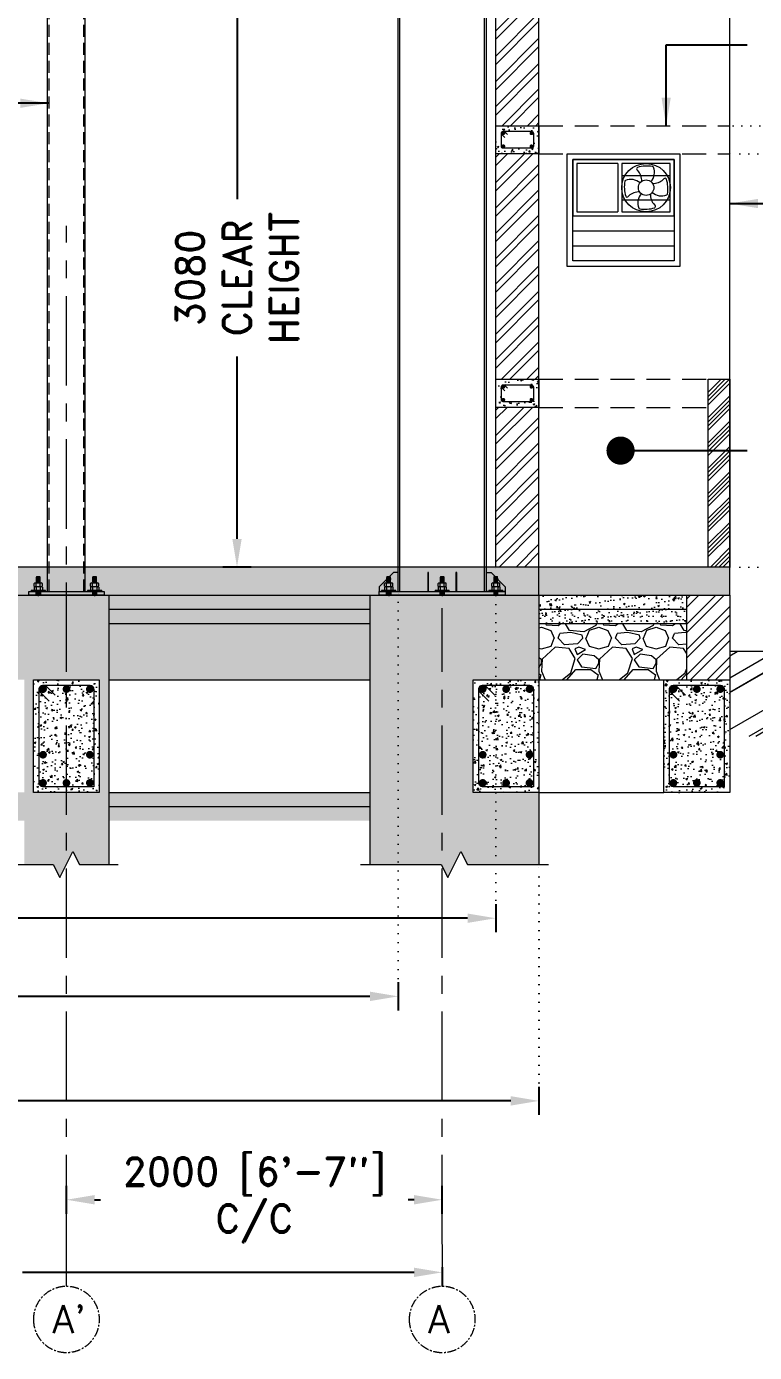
# Model space of a CAD drawing. Header units: millimetres. Extents: x 5227 to 261376, y 53707 to 123566.
# Drawn here: x 92359 to 96233, y 65997 to 73058 of the extents above; entities that cross this region are included whole.
import ezdxf

# ---------------------------------------------------------------- set-up
doc = ezdxf.new("R2010")
doc.units = ezdxf.units.MM
doc.header["$PDMODE"] = 35
doc.header["$PDSIZE"] = -10
for name, pattern in [('CENTERX2', [101.6, 63.5, -12.7, 12.7, -12.7]), ('DOT', [6.35, 0, -6.35]), ('HIDDEN', [9.525, 6.35, -3.175]), ('HIDDEN2', [0.1875, 0.125, -0.0625])]:
    doc.linetypes.add(name, pattern=pattern)
doc.layers.get('0').update_dxf_attribs({"lineweight": 0})
doc.layers.get('Defpoints').update_dxf_attribs({"lineweight": 0})
for name, color, linetype, lineweight in [('FAN-00', 8, 'Continuous', 0), ('FAN-01', 4, 'Continuous', 0), ('PV_BEAM_LINE', 5, 'Continuous', 0), ('PV_CENTER LINE', 1, 'CENTERX2', 0), ('PV_COLUMN_LINE', 4, 'Continuous', 0), ('PV_DIMENTION_SECOND_ROMANS', 7, 'Continuous', 0), ('PV_DOTED LINE', 252, 'DOT', 0), ('PV_EXTRA_LINE', 252, 'Continuous', 0), ('PV_GRID MARKING', 252, 'Continuous', 0), ('PV_MARKING_ARROW', 7, 'Continuous', 0), ('PV_MASONRY', 10, 'Continuous', 0), ('PV_P.C.C', 252, 'Continuous', 0), ('PV_REINFORCEMENT _DOT_LINE', 3, 'Continuous', 0), ('PV_REINFORCEMENT_LINE', 6, 'Continuous', 0), ('PV_SLAB_LINE', 30, 'Continuous', 0), ('PV_STEEL LINE', 7, 'Continuous', 0), ('PV_STEEL_BOX&PIPE_SECTION', 6, 'Continuous', 0), ('PV_STEEL_I SECTION', 5, 'Continuous', 0), ('PV_STEEL_PLATE', 4, 'Continuous', 0), ('PV_STP', 3, 'Continuous', 0), ('PV_TEXT_ROMANS', 7, 'Continuous', 0)]:
    doc.layers.add(name, color=color, linetype=linetype, lineweight=lineweight)
doc.layers.add('PV_GRID_LINE', color=252, linetype='CENTERX2', lineweight=0, transparency=0.5)
doc.layers.add('PV_HATCH', color=252, linetype='Continuous', lineweight=0, transparency=0.5)
doc.styles.add('PV_ROMAND', font='romand.shx')
doc.styles.add('PV_ROMANS', font='romans.shx')
doc.dimstyles.new('PV_1-75_MM', dxfattribs={"dimscale": 75, "dimtxt": 2, "dimasz": 2, "dimexe": 1, "dimexo": 0.625, "dimtad": 0, "dimdec": 0, "dimdsep": 46, "dimtxsty": 'PV_ROMAND', "dimcen": 2.5, "dimadec": 0, "dimazin": 0, "dimtfac": 1, "dimtdec": 0, "dimtmove": 1, "dimatfit": 2, "dimfxl": 1, "dimfxlon": 1, "dimarcsym": 0})
doc.dimstyles.new('PV_1-75_MM_FOOT', dxfattribs={"dimscale": 75, "dimtxt": 2, "dimasz": 2, "dimexe": 1, "dimexo": 0.625, "dimtad": 0, "dimdec": 0, "dimdsep": 46, "dimtxsty": 'PV_ROMAND', "dimcen": 2.5, "dimadec": 0, "dimazin": 0, "dimtfac": 1, "dimtdec": 0, "dimtmove": 1, "dimatfit": 2, "dimfxl": 1, "dimfxlon": 1, "dimarcsym": 0})

# ---------------------------------------------------------------- blocks, each defined once
blk = doc.blocks.new('G$C4F5BE486')
at = {"layer": 'PV_HATCH'}
h = blk.add_hatch(color=1, dxfattribs=at)
h.dxf.hatch_style = 1
h.paths.add_polyline_path([(-11, 10), (11, 10), (11, -10), (-11, -10)])
at = {"layer": 'PV_CENTER LINE'}
blk.add_line((0, 15), (0, -15), dxfattribs=at)
at = {"layer": 'PV_STEEL_PLATE', "color": 0}
blk.add_lwpolyline([(-11, 10), (11, 10), (11, -10), (-11, -10)], close=True, dxfattribs=at)
blk = doc.blocks.new('G$C4B53725E')
at = {"layer": 'PV_HATCH'}
h = blk.add_hatch(dxfattribs=at)
h.set_pattern_fill('AR-CONC', color=252, scale=0.5)
h.set_pattern_definition([(50, (-168505.404, -85479.89), (91.092334, -7.969543), [9.525, -104.775]), (355, (-168505.4, -85479.89), (-17.62171, 95.528423), [7.62, -83.82029]), (100.451445, (-168497.81, -85480.56), (73.470624, 87.558876), [8.095004, -89.045122]), (46.1842, (-168505.4, -85454.49), (135.53952, -21.021164), [14.2875, -157.1625]), (96.63556, (-168494.11, -85456.25), (118.70207, 123.71306), [12.14251, -133.5678]), (351.18415, (-168505.4, -85454.5), (118.70207, 123.71306), [11.42998, -125.72987]), (21, (-168492.704, -85460.84), (75.807196, -51.1326), [9.525, -104.775]), (326, (-168492.7, -85460.84), (30.901014, 92.093983), [7.62, -83.82]), (71.451445, (-168486.39, -85465.1), (106.70821, 40.961384), [8.095004, -89.04497]), (37.5, (-168505.404, -85479.893), (1.5443016, 42.2775194), [0, -82.804, 0, -85.09, 0, -84.1375]), (7.5, (-168505.404, -85479.893), (33.409831, 50.090287), [0, -48.514, 0, -80.899, 0, -32.0675]), (327.5, (-168533.725, -85479.893), (67.7952976, -2.864372), [0, -31.75, 0, -99.06, 0, -131.445]), (317.5, (-168546.425, -85479.893), (74.06459, 12.713246), [0, -41.275, 0, -65.786, 0, -93.345])])
h.paths.add_polyline_path([(-175, 600), (-175, 0), (175, 0), (175, 600)])
h.paths.add_polyline_path([(-145, 549), (-145, 539), (-145, 50, 0.414214), (-125, 30), (145, 30), (145, 550, 0.414214), (125, 570), (-113.5, 570), (-125, 570, 0.414214), (-145, 550)], flags=16)
h.paths.add_polyline_path([(-145, 550, -0.414214), (-125, 570), (-113.5, 570), (125, 570, -0.414214), (145, 550), (145, 30), (-125, 30, -0.414214), (-145, 50), (-145, 539), (-145, 549)], flags=16)
h.paths.add_polyline_path([(114.3, 200.5, -1), (134.8, 200.5, -1)], flags=0)
h.paths.add_polyline_path([(-134.8, 200.5, -1), (-114.3, 200.5, -1)], flags=0)
h.paths.add_polyline_path([(10.2, 549.8, -1), (-10.2, 549.8, -1)], flags=0)
h.paths.add_polyline_path([(134.8, 549.8, -1), (114.3, 549.8, -1)], flags=0)
h.paths.add_polyline_path([(-114.3, 549.8, -1), (-134.8, 549.8, -1)], flags=0)
h.paths.add_polyline_path([(114.3, 50.5, -1), (134.8, 50.5, -1)], flags=0)
h.paths.add_polyline_path([(-10.2, 50.5, -1), (10.2, 50.5, -1)], flags=0)
h.paths.add_polyline_path([(-134.8, 50.5, -1), (-114.3, 50.5, -1)], flags=0)
at = {"layer": 'PV_BEAM_LINE'}
blk.add_lwpolyline([(-175, 600), (175, 600), (175, 0), (-175, 0)], close=True, dxfattribs=at)
at = {"layer": 'PV_DIMENTION_SECOND_ROMANS'}
blk.add_line((-145, 550), (-145, 549), dxfattribs=at)
at = {"layer": 'PV_REINFORCEMENT _DOT_LINE'}
for points in [[(-134.8, 549.8, 20.5, 20.5, -1), (-114.3, 549.8, 20.5, 20.5, -1)], [(-10.2, 549.8, 20.5, 20.5, -1), (10.2, 549.8, 20.5, 20.5, -1)], [(134.8, 549.8, 20.5, 20.5, 1), (114.3, 549.8, 20.5, 20.5, 1)], [(-134.8, 200.5, 20.5, 20.5, 1), (-114.3, 200.5, 20.5, 20.5, 1)], [(134.8, 200.5, 20.5, 20.5, -1), (114.3, 200.5, 20.5, 20.5, -1)], [(-134.8, 50.5, 20.5, 20.5, 1), (-114.3, 50.5, 20.5, 20.5, 1)], [(-10.2, 50.5, 20.5, 20.5, 1), (10.2, 50.5, 20.5, 20.5, 1)], [(134.8, 50.5, 20.5, 20.5, -1), (114.3, 50.5, 20.5, 20.5, -1)]]:
    blk.add_lwpolyline(points, format="xyseb", close=True, dxfattribs=at)
at = {"layer": 'PV_REINFORCEMENT_LINE'}
for p, q in [((-113.8, 570.4), (-60.5, 517.6)), ((-145, 539), (-92, 486))]:
    blk.add_line(p, q, dxfattribs=at)
blk.add_lwpolyline([(-125, 570), (125, 570, -0.414214), (145, 550), (145, 30), (-125, 30, -0.414214), (-145, 50), (-145, 550, -0.414214)], format="xyb", close=True, dxfattribs=at)
blk = doc.blocks.new('CIVIL..')
at = {"layer": 'PV_HATCH'}
h = blk.add_hatch(dxfattribs=at)
h.set_pattern_fill('AR-CONC', color=252)
h.paths.add_polyline_path([(189542, 86988.7), (189542, 87138.7), (166777, 87138.7), (166777, 86988.7)])
h = blk.add_hatch(dxfattribs=at)
h.set_pattern_fill('AR-CONC', color=252, scale=0.5)
h.paths.add_polyline_path([(167677, 86988.7), (167677, 86913.7), (173927, 86913.7), (173927, 86988.7)])
h.paths.add_polyline_path([(173927, 86988.7), (173927, 86913.7), (181377, 86913.7), (181377, 86988.7)])
h.paths.add_polyline_path([(181377, 86988.7), (181377, 86913.7), (185787, 86913.7), (185787, 86988.7)])
h.paths.add_polyline_path([(186237, 86988.7), (186237, 86913.7), (187627, 86913.7), (187627, 86988.7)])
h = blk.add_hatch(color=252, dxfattribs=at)
h.dxf.hatch_style = 1
h.paths.add_polyline_path([(186237, 86988.7), (185787, 86988.7), (185787, 86913.7), (185787, 86838.7), (185787, 86538.7), (185787, 85938.7), (185787, 85863.7), (185787, 85554.5), (185942, 85554.5), (185977.6, 85484.8), (186046.5, 85624.3), (186082, 85554.5), (186237, 85554.5), (186237, 85863.7), (186237, 85938.7), (186237, 86538.7), (186237, 86838.7), (186237, 86913.7)])
h.paths.add_polyline_path([(186187, 86538.7), (186187, 85938.7), (185837, 85938.7), (185837, 86538.7)], flags=16)
h.paths.add_polyline_path([(185867, 86488.7, -0.414214), (185887, 86508.7), (185898.6, 86508.7), (186137, 86508.7, -0.414214), (186157, 86488.7), (186157, 85968.7), (185887, 85968.7, -0.414214), (185867, 85988.7), (185867, 86477.7), (185867, 86487.7)], flags=0)
h.paths.add_polyline_path([(185877.3, 85989.2, -1), (185897.7, 85989.2, -1)], flags=0)
h.paths.add_polyline_path([(186126.3, 85989.2, -1), (186146.8, 85989.2, -1)], flags=0)
h.paths.add_polyline_path([(186001.8, 85989.2, -1), (186022.3, 85989.2, -1)], flags=0)
h.paths.add_polyline_path([(185897.7, 86488.5, -1), (185877.3, 86488.5, -1)], flags=0)
h.paths.add_polyline_path([(186146.8, 86488.5, -1), (186126.3, 86488.5, -1)], flags=0)
h.paths.add_polyline_path([(186022.3, 86488.5, -1), (186001.8, 86488.5, -1)], flags=0)
h.paths.add_polyline_path([(185877.3, 86139.2, -1), (185897.7, 86139.2, -1)], flags=0)
h.paths.add_polyline_path([(186126.3, 86139.2, -1), (186146.8, 86139.2, -1)], flags=0)
h = blk.add_hatch(color=252, dxfattribs=at)
h.dxf.hatch_style = 1
h.paths.add_polyline_path([(188527, 85554.5), (188527, 85938.7), (188177, 85938.7), (188177, 86538.7), (188527, 86538.7), (188527, 86838.7), (188527, 86913.7), (188527, 86988.7), (187627, 86988.7), (187627, 86913.7), (187627, 86838.7), (187627, 86538.7), (187627, 85938.7), (187627, 85863.7), (187627, 85554.5), (188007, 85554.5), (188042.6, 85484.8), (188111.5, 85624.3), (188147, 85554.5)])
h = blk.add_hatch(dxfattribs=at)
h.set_pattern_fill('AR-CONC', color=252, scale=0.5)
h.paths.add_polyline_path([(189312, 86988.7), (188527, 86988.7), (188527, 86913.7), (189312, 86913.7)])
h = blk.add_hatch(dxfattribs=at)
h.set_pattern_fill('ANSI32', color=252, scale=10)
h.paths.add_polyline_path([(189312, 86913.7), (189312, 86838.7), (189312, 86538.7), (189542, 86538.7), (189542, 86688.7), (189542, 86988.7), (189312, 86988.7)])
h = blk.add_hatch(dxfattribs=at)
h.set_pattern_fill('AR-SAND', color=252)
h.paths.add_polyline_path([(167677, 86913.7), (167677, 86838.7), (173927, 86838.7), (173927, 86913.7)])
h.paths.add_polyline_path([(173927, 86913.7), (173927, 86838.7), (181377, 86838.7), (181377, 86913.7)])
h.paths.add_polyline_path([(181377, 86913.7), (181377, 86838.7), (185787, 86838.7), (185787, 86913.7)])
h.paths.add_polyline_path([(186237, 86913.7), (186237, 86838.7), (187627, 86838.7), (187627, 86913.7)])
h = blk.add_hatch(dxfattribs=at)
h.set_pattern_fill('AR-SAND', color=252)
h.paths.add_polyline_path([(189312, 86913.7), (188527, 86913.7), (188527, 86838.7), (189312, 86838.7)])
h = blk.add_hatch(dxfattribs=at)
h.set_pattern_fill('GRAVEL', color=252, scale=12)
h.paths.add_polyline_path([(187627, 86838.7), (186237, 86838.7), (186237, 86538.7), (187627, 86538.7)])
h.paths.add_polyline_path([(185787, 86538.7), (185787, 86838.7), (181377, 86838.7), (181377, 86538.7)])
h.paths.add_polyline_path([(181377, 86538.7), (181377, 86838.7), (173927, 86838.7), (173927, 86538.7)])
h.paths.add_polyline_path([(173927, 86538.7), (173927, 86838.7), (167677, 86838.7), (167677, 86538.7)])
h = blk.add_hatch(dxfattribs=at)
h.set_pattern_fill('GRAVEL', color=252, scale=12)
h.paths.add_polyline_path([(189312, 86838.7), (188527, 86838.7), (188527, 86538.7), (189192, 86538.7), (189312, 86538.7)])
h = blk.add_hatch(dxfattribs=at)
h.set_pattern_fill('AR-RROOF', color=252, scale=10, angle=30)
h.set_pattern_definition([(30, (24468.9, 0), (356.935, 499.37045), [3810, -508, 1270, -254]), (30, (24697.95, 278.9), (-388.88045, 165.5607), [762, -83.82, 1524, -190.5]), (30, (24470.93, 250.47), (1058.75635, 807.7802), [2032, -355.6, 1016, -254])])
h.paths.add_polyline_path([(189542, 86688.7), (191870.5, 86688.7), (191870.5, 86238.7), (189542, 86238.7)])
h = blk.add_hatch(dxfattribs=at)
h.set_pattern_fill('AR-CONC', color=252, scale=0.5)
h.set_pattern_definition([(50, (0, -1050), (91.092334, -7.969543), [9.525, -104.775]), (355, (0, -1050), (-17.62171, 95.528423), [7.62, -83.820292]), (100.451445, (7.59, -1050.66), (73.470624, 87.558876), [8.095004, -89.045122]), (46.1842, (0, -1024.6), (135.53952, -21.021164), [14.2875, -157.1625]), (96.63556, (11.3, -1026.35), (118.70207, 123.71306), [12.14251, -133.5678]), (351.18415, (0, -1024.6), (118.70207, 123.71306), [11.42998, -125.72987]), (21, (12.7, -1030.95), (75.807196, -51.1326), [9.525, -104.775]), (326, (12.7, -1030.95), (30.901014, 92.093983), [7.62, -83.82]), (71.451445, (19.02, -1035.21), (106.70821, 40.961384), [8.095004, -89.04497]), (37.5, (0, -1050), (1.5443016, 42.2775194), [0, -82.804, 0, -85.09, 0, -84.1375]), (7.5, (0, -1050), (33.409831, 50.090287), [0, -48.514, 0, -80.899, 0, -32.0675]), (327.5, (-28.32, -1050), (67.7952976, -2.864372), [0, -31.75, 0, -99.06, 0, -131.445]), (317.5, (-41.02, -1050), (74.06459, 12.713246), [0, -41.275, 0, -65.786, 0, -93.345])])
h.paths.add_polyline_path([(167677, 85938.7), (167677, 85863.7), (173927, 85863.7), (173927, 85938.7)])
h.paths.add_polyline_path([(173927, 85938.7), (173927, 85863.7), (180927, 85863.7), (180927, 85938.7)])
h.paths.add_polyline_path([(180927, 85938.7), (180927, 85863.7), (184787, 85863.7), (184787, 85938.7)])
h.paths.add_polyline_path([(185237, 85938.7), (185237, 85863.7), (187627, 85863.7), (187627, 85938.7)])
h = blk.add_hatch(dxfattribs=at)
h.set_pattern_fill('AR-SAND', color=252)
h.set_pattern_definition([(37.5, (0, -1050), (-1.600031, 48.941324), [0, -38.608, 0, -43.18, 0, -41.275]), (7.5, (0, -1050), (44.952328, 71.68251), [0, -20.828, 0, -34.798, 0, -13.335]), (327.5, (-31.24, -1050), (79.099237, 0.1437185), [0, -12.7, 0, -45.72, 0, -59.69]), (317.5, (-31.24, -1050), (76.355645, 22.292932), [0, -6.35, 0, -29.972, 0, -34.29])])
h.paths.add_polyline_path([(167677, 85863.7), (167677, 85788.7), (173927, 85788.7), (173927, 85863.7)])
h.paths.add_polyline_path([(173927, 85863.7), (173927, 85788.7), (181377, 85788.7), (181377, 85863.7)])
h.paths.add_polyline_path([(181377, 85863.7), (181377, 85788.7), (185787, 85788.7), (185787, 85863.7)])
h.paths.add_polyline_path([(186237, 85863.7), (186237, 85788.7), (187627, 85788.7), (187627, 85863.7)])
at = {"layer": 'PV_BEAM_LINE'}
for p, q in [((186237, 86538.7), (187627, 86538.7)), ((188527, 86538.7), (189192, 86538.7)), ((186237, 85938.7), (187627, 85938.7)), ((188527, 85938.7), (189192, 85938.7))]:
    blk.add_line(p, q, dxfattribs=at)
at = {"layer": 'PV_COLUMN_LINE'}
for p, q in [((185787, 86988.7), (186237, 86988.7)), ((186237, 86988.7), (186237, 85554.5)), ((187627, 86988.7), (187627, 85554.5)), ((187627, 86988.7), (188527, 86988.7)), ((188527, 86988.7), (188527, 86538.7)), ((188527, 85938.7), (188527, 85554.5))]:
    blk.add_line(p, q, dxfattribs=at)
at = {"layer": 'PV_COLUMN_LINE', "color": 252}
for points in [[(185737, 85554.5), (185942, 85554.5), (185977.6, 85484.8), (186046.5, 85624.3), (186082, 85554.5), (186287, 85554.5)], [(187577, 85554.5), (188007, 85554.5), (188042.6, 85484.8), (188111.5, 85624.3), (188147, 85554.5), (188577, 85554.5)]]:
    blk.add_lwpolyline(points, dxfattribs=at)
at = {"layer": 'PV_EXTRA_LINE'}
blk.add_line((191870.5, 86688.7), (189542, 86688.7), dxfattribs=at)
at = {"layer": 'PV_MASONRY'}
for p, q in [((189312, 86988.7), (189312, 86538.7)), ((189542, 86988.7), (189542, 86538.7))]:
    blk.add_line(p, q, dxfattribs=at)
at = {"layer": 'PV_P.C.C'}
for p, q in [((186237, 86913.7), (187627, 86913.7)), ((188527, 86913.7), (189312, 86913.7)), ((186237, 86838.7), (187627, 86838.7)), ((188527, 86838.7), (189312, 86838.7)), ((186237, 85863.7), (187627, 85863.7))]:
    blk.add_line(p, q, dxfattribs=at)
at = {"layer": 'PV_SLAB_LINE'}
blk.add_lwpolyline([(189542, 86988.7), (189542, 87138.7), (166777, 87138.7), (166777, 86988.7)], close=True, dxfattribs=at)
at = {"layer": 'PV_DIMENTION_SECOND_ROMANS'}
for p in [(186012, 85938.7), (188352, 85938.7), (189367, 85938.7)]:
    blk.add_blockref('G$C4B53725E', p, dxfattribs=at)
blk = doc.blocks.new('G$CD765F1D5')
at = {"layer": 'PV_HATCH'}
h = blk.add_hatch(dxfattribs=at)
h.set_pattern_fill('AR-CONC', color=252, scale=0.5)
h.set_pattern_definition([(50, (-167808.08, -85632.94), (91.092334, -7.969543), [9.525, -104.775]), (355, (-167808.08, -85632.94), (-17.62171, 95.528423), [7.62, -83.82029]), (100.451445, (-167800.49, -85633.61), (73.470624, 87.558876), [8.095004, -89.045122]), (46.1842, (-167808.08, -85607.54), (135.53952, -21.021164), [14.2875, -157.1625]), (96.63556, (-167796.78, -85609.3), (118.70207, 123.71306), [12.14251, -133.5678]), (351.18415, (-167808.08, -85607.54), (118.70207, 123.71306), [11.42998, -125.72987]), (21, (-167795.38, -85613.89), (75.807196, -51.1326), [9.525, -104.775]), (326, (-167795.38, -85613.89), (30.901014, 92.093983), [7.62, -83.82]), (71.451445, (-167789.06, -85618.15), (106.70821, 40.961384), [8.095004, -89.04497]), (37.5, (-167808.08, -85632.942), (1.5443016, 42.2775194), [0, -82.804, 0, -85.09, 0, -84.1375]), (7.5, (-167808.08, -85632.94), (33.409831, 50.090287), [0, -48.514, 0, -80.899, 0, -32.0675]), (327.5, (-167836.4, -85632.94), (67.7952976, -2.864372), [0, -31.75, 0, -99.06, 0, -131.445]), (317.5, (-167849.1, -85632.94), (74.06459, 12.713246), [0, -41.275, 0, -65.786, 0, -93.345])])
h.paths.add_polyline_path([(-115, 125), (-115, -25), (115, -25), (115, 125)])
h.paths.add_polyline_path([(-75, 95, 0.414214), (-85, 85), (-85, 15, 0.414214), (-75, 5), (75, 5, 0.414214), (85, 15), (85, 85, 0.414214), (75, 95)], flags=16)
h.paths.add_polyline_path([(79.9, 84.8, -1), (69.6, 84.8, -1)], flags=0)
h.paths.add_polyline_path([(-69.6, 84.8, -1), (-79.9, 84.8, -1)], flags=0)
h.paths.add_polyline_path([(69.6, 15.2, -1), (79.9, 15.2, -1)], flags=0)
h.paths.add_polyline_path([(-79.9, 15.2, -1), (-69.6, 15.2, -1)], flags=0)
at = {"layer": 'PV_BEAM_LINE'}
blk.add_lwpolyline([(-115, 125), (115, 125), (115, -25), (-115, -25)], close=True, dxfattribs=at)
at = {"layer": 'PV_REINFORCEMENT _DOT_LINE'}
for points in [[(-79.9, 84.8, 10.2, 10.2, -1), (-69.6, 84.8, 10.2, 10.2, -1)], [(79.9, 84.8, 10.2, 10.2, 1), (69.6, 84.8, 10.2, 10.2, 1)], [(-79.9, 15.2, 10.2, 10.2, 1), (-69.6, 15.2, 10.2, 10.2, 1)], [(79.9, 15.2, 10.2, 10.2, -1), (69.6, 15.2, 10.2, 10.2, -1)]]:
    blk.add_lwpolyline(points, format="xyseb", close=True, dxfattribs=at)
at = {"layer": 'PV_REINFORCEMENT_LINE'}
for p, q in [((-85, 80), (-67.3, 62.3)), ((-70, 95), (-52.3, 77.3))]:
    blk.add_line(p, q, dxfattribs=at)
blk.add_lwpolyline([(-75, 95), (75, 95, -0.414214), (85, 85), (85, 15, -0.414214), (75, 5), (-75, 5, -0.414214), (-85, 15), (-85, 85, -0.414214)], format="xyb", close=True, dxfattribs=at)
blk = doc.blocks.new('G$C42F33049')
at = {"color": 252}
for p, q in [((-270, 270), (270, 270)), ((-270, 190), (270, 190)), ((-270, 110), (270, 110))]:
    blk.add_line(p, q, dxfattribs=at)
for points in [[(-300, 600), (300, 600), (300, 0), (-300, 0)], [(-270, 570), (270, 570), (270, 30), (-270, 30)]]:
    blk.add_lwpolyline(points, close=True, dxfattribs=at)
at = {"layer": 'FAN-00', "color": 252, "ltscale": 0.5}
for p, q in [((-8.6, 484.3), (248.6, 484.3)), ((-8.6, 355.7), (248.6, 355.7))]:
    blk.add_line(p, q, dxfattribs=at)
for major_axis in [(129.7, 0), (-41.3, 0)]:
    blk.add_ellipse((120, 420), major_axis=major_axis, ratio=0.990991, dxfattribs=at)
for centre, major_axis, start_param, end_param in [((78.3, 520.1), (-8.65, 0), -1.031282, 0.838116), ((33.1, 470.3), (58.9, 0), 0.767945, 0.838116), ((125.2, 356.5), (180, 0), 1.409373, 1.860448), ((20.3, 458.2), (76.6, 0), -0.056999, 0.767945), ((91.5, 500.9), (73, 0), -0.738678, 0.401003), ((153.2, 526.8), (-5.89, 0), -2.740589, -1.73222), ((184, 425.2), (180, 0), 2.980169, 3.431244), ((12.2, 452.9), (-5.89, 0), -1.169793, -0.161423), ((38.4, 391.7), (73, 0), 0.832118, 1.9718), ((158.5, 518.8), (-76.6, 0), 1.513797, 2.338741), ((170.8, 506.2), (58.9, 0), -0.802852, -0.73268), ((221, 461.4), (8.65, 0), 0.539514, 2.408913), ((56, 414.8), (180, 0), -0.161423, 0.289651), ((19, 378.6), (-8.65, 0), 0.539514, 2.408913), ((69.2, 333.8), (-58.9, 0), -0.802852, -0.73268), ((81.5, 321.2), (-76.6, 0), -1.627795, -0.802852), ((148.5, 339.1), (73, 0), 2.402914, 3.542596), ((219.7, 381.8), (-76.6, 0), -0.056999, 0.767945), ((201.6, 448.3), (73, 0), -2.309475, -1.169793), ((227.8, 387.1), (-5.89, 0), 1.9718, 2.980169), ((86.8, 313.2), (-5.89, 0), 0.401003, 1.409373), ((114.8, 483.5), (180, 0), -1.73222, -1.281145), ((206.9, 369.7), (58.9, 0), -2.373648, -2.303476), ((161.7, 319.9), (-8.65, 0), 2.110311, 3.979709)]:
    blk.add_ellipse(centre, major_axis=major_axis, ratio=0.990991, start_param=start_param, end_param=end_param, dxfattribs=at)
at = {"layer": 'FAN-01', "color": 252, "ltscale": 0.5}
for p, q in [((270, 570), (-270, 570)), ((-270, 570), (-270, 270)), ((270, 270), (270, 570)), ((-30, 548.6), (-248.6, 548.6)), ((-248.6, 548.6), (-248.6, 291.4)), ((-30, 548.6), (-30, 291.4)), ((248.6, 548.6), (-8.6, 548.6)), ((-8.6, 548.6), (-8.6, 291.4)), ((248.6, 291.4), (248.6, 548.6)), ((-248.6, 291.4), (-30, 291.4)), ((-8.6, 291.4), (248.6, 291.4)), ((-270, 270), (270, 270))]:
    blk.add_line(p, q, dxfattribs=at)
blk = doc.blocks.new('G$C51E7CFE8')
at = {"layer": 'PV_STP'}
blk.add_lwpolyline([(100, 25), (100, 0), (0, 0), (0, 100), (25, 100), (100, 25)], dxfattribs=at)
blk = doc.blocks.new('G$CD91A267E')
at = {"layer": 'PV_STEEL LINE', "color": 252, "linetype": 'Continuous'}
for p, q in [((-9.2, 73.3), (-9.2, 75.1)), ((-9.2, 69.4), (-9.2, 71.3)), ((9.2, 71.7), (9.2, 73.5)), ((-9.2, 65.6), (-9.2, 67.4)), ((-9.2, 61.7), (-9.2, 63.6)), ((-9.2, 57.9), (-9.2, 59.7)), ((-9.2, 54), (-9.2, 55.9)), ((-9.2, 54), (-9.2, 55.9)), ((-9.2, 50.2), (-9.2, 52)), ((-9.2, 50.2), (-9.2, 52)), ((-9.2, 46.3), (-9.2, 48.2)), ((9.2, 67.8), (9.2, 69.7)), ((9.2, 64), (9.2, 65.9)), ((9.2, 60.1), (9.2, 62)), ((9.2, 56.3), (9.2, 58.2)), ((9.2, 52.5), (9.2, 54.3)), ((9.2, 52.5), (9.2, 54.3)), ((9.2, 48.6), (9.2, 50.5)), ((9.2, 48.6), (9.2, 50.5)), ((9.2, 45.6), (9.2, 46.6))]:
    blk.add_line(p, q, dxfattribs=at)
at = {"layer": 'PV_STEEL LINE', "color": 250}
for p, q in [((-21.8, 28.4), (-21.8, 42.6)), ((-21.8, 22.3), (-21.8, 8.1)), ((-16.4, 45.6), (16.4, 45.6)), ((16.4, 25.3), (-16.4, 25.3)), ((-16.4, 5), (16.4, 5)), ((21.8, 28.4), (21.8, 42.6)), ((21.8, 22.3), (21.8, 8.1))]:
    blk.add_line(p, q, dxfattribs=at)
at = {"layer": 'PV_STEEL LINE', "color": 0}
blk.add_line((16.4, 25.3), (-16.4, 25.3), dxfattribs=at)
at = {"layer": 'PV_STEEL LINE', "color": 8}
for p, q in [((-10.9, 28.4), (-10.9, 42.6)), ((-10.9, 22.3), (-10.9, 8.1)), ((10.9, 28.4), (10.9, 42.6)), ((10.9, 22.3), (10.9, 8.1))]:
    blk.add_line(p, q, dxfattribs=at)
at = {"layer": 'PV_STEEL LINE', "color": 252, "linetype": 'HIDDEN2'}
for points in [[(9.2, 75.5), (-9.2, 77.1), (-11.2, 76.3), (-9.2, 75.1), (9.2, 73.5), (11.2, 74.4)], [(9.2, 71.7), (-9.2, 73.3), (-11.2, 72.4), (-9.2, 71.3), (9.2, 69.7), (11.2, 70.5)], [(9.2, 67.8), (-9.2, 69.4), (-11.2, 68.6), (-9.2, 67.4), (9.2, 65.9), (11.2, 66.7)], [(9.2, 64), (-9.2, 65.6), (-11.2, 64.8), (-9.2, 63.6), (9.2, 62), (11.2, 62.8)], [(9.2, 60.1), (-9.2, 61.7), (-11.2, 60.9), (-9.2, 59.7), (9.2, 58.2), (11.2, 59)], [(9.2, 56.3), (-9.2, 57.9), (-11.2, 57.1), (-9.2, 55.9), (9.2, 54.3), (11.2, 55.1)], [(9.2, 52.5), (-9.2, 54), (-11.2, 53.2), (-9.2, 52), (9.2, 50.5), (11.2, 51.3)], [(9.2, 52.5), (-9.2, 54), (-11.2, 53.2), (-9.2, 52), (9.2, 50.5), (11.2, 51.3)], [(9.2, 48.6), (-9.2, 50.2), (-11.2, 49.4), (-9.2, 48.2), (9.2, 46.6), (11.2, 47.4)]]:
    blk.add_lwpolyline(points, close=True, dxfattribs=at)
at = {"layer": 'PV_STEEL LINE', "color": 252, "linetype": 'Continuous'}
blk.add_lwpolyline([(9.2, 75.5), (9.2, 76.9), (8.7, 77.4), (-8.7, 77.4), (-9.1, 77.1)], dxfattribs=at)
at = {"layer": 'PV_STEEL LINE', "color": 250}
for points in [[(37.7, 5), (-37.7, 5), (-37.7, 2.5), (37.7, 2.5)], [(37.7, 0), (-37.7, 0), (-37.7, 2.5), (37.7, 2.5)]]:
    blk.add_lwpolyline(points, close=True, dxfattribs=at)
at = {"layer": 'PV_STEEL LINE', "color": 252, "linetype": 'HIDDEN2'}
blk.add_lwpolyline([(-0.9, 45.6), (-9.2, 46.3), (-11, 45.6)], dxfattribs=at)
at = {"layer": 'PV_STEEL LINE', "color": 250}
for centre, start, end in [((-16.4, 39.2), 90, 148.53369), ((-16.4, 31.7), 211.46631, 270), ((-16.4, 18.9), 90, 148.53369), ((-16.4, 11.4), 211.46631, 270), ((16.4, 39.2), 31.46631, 90), ((16.4, 31.7), 270, 328.53369), ((16.4, 18.9), 31.46631, 90), ((16.4, 11.4), 270, 328.53369)]:
    blk.add_arc(centre, 6.4, start, end, dxfattribs=at)
at = {"layer": 'PV_STEEL LINE', "color": 8}
for centre, radius, start, end in [((-16.4, 39.2), 6.4, 31.46631, 90), ((-16.4, 31.7), 6.4, 270, 328.53369), ((-16.4, 18.9), 6.4, 31.46631, 90), ((-16.4, 11.4), 6.4, 270, 328.53369), ((0, 24.6), 21, 58.69355, 121.30645), ((0, 46.3), 21, 238.69355, 301.30645), ((0, 4.3), 21, 58.69355, 121.30645), ((0, 26), 21, 238.69355, 301.30645), ((16.4, 39.2), 6.4, 90, 148.53369), ((16.4, 31.7), 6.4, 211.46631, 270), ((16.4, 18.9), 6.4, 90, 148.53369), ((16.4, 11.4), 6.4, 211.46631, 270)]:
    blk.add_arc(centre, radius, start, end, dxfattribs=at)
blk = doc.blocks.new('*U520')
at = {"color": 7}
blk.add_circle((0, 234.5), 234.5, dxfattribs=at)
at = {"layer": 'PV_EXTRA_LINE', "linetype": 'CENTERX2', "ltscale": 10}
blk.add_line((0, -299.9), (0, -4816), dxfattribs=at)
at = {"layer": 'PV_GRID MARKING', "color": 7, "const_width": 10}
blk.add_lwpolyline([(0, 0), (0, -299.9)], dxfattribs=at)
at = {"layer": 'PV_TEXT_ROMANS', "color": 7, "style": 'PV_ROMANS'}
blk.add_attdef('1', (-101.5, 132.4), '', height=200, dxfattribs=at)
blk = doc.blocks.new('*U521')
at = {"color": 7}
blk.add_circle((0, 234.5), 234.5, dxfattribs=at)
at = {"layer": 'PV_EXTRA_LINE', "linetype": 'CENTERX2', "ltscale": 10}
blk.add_line((0, -299.9), (0, -7529.2), dxfattribs=at)
at = {"layer": 'PV_GRID MARKING', "color": 7, "const_width": 10}
blk.add_lwpolyline([(0, 0), (0, -299.9)], dxfattribs=at)
at = {"layer": 'PV_TEXT_ROMANS', "color": 7, "style": 'PV_ROMANS'}
blk.add_attdef('1', (-101.5, 132.4), '', height=200, dxfattribs=at)
blk = doc.blocks.new('*D527')
at = {"layer": 'Defpoints', "color": 0, "transparency": 16777216}
for p in [(92571.2, 66810.2), (92571.2, 66573.6), (94571.2, 66573.6)]:
    blk.add_point(p, dxfattribs=at)
at = {"layer": 'PV_DIMENTION_SECOND_ROMANS', "color": 0, "lineweight": -2, "transparency": 16777216}
for p, q in [((92571.2, 66735.2), (92571.2, 66885.2)), ((94571.2, 66735.2), (94571.2, 66885.2)), ((92721.2, 66810.2), (92752.9, 66810.2)), ((94421.2, 66810.2), (94389.6, 66810.2))]:
    blk.add_line(p, q, dxfattribs=at)
at = {"layer": 'PV_DIMENTION_SECOND_ROMANS', "color": 0, "transparency": 16777216}
for points in [[(92721.2, 66835.2), (92721.2, 66785.2), (92571.2, 66810.2)], [(94421.2, 66785.2), (94421.2, 66835.2), (94571.2, 66810.2)]]:
    blk.add_solid(points, dxfattribs=at)
at = {"layer": 'PV_DIMENTION_SECOND_ROMANS', "color": 0, "transparency": 16777216, "insert": (93571.2, 66810.2), "char_height": 150, "attachment_point": 5, "style": 'PV_ROMAND'}
blk.add_mtext('2000 [6\'-7"]\\PC/C', dxfattribs=at)
blk = doc.blocks.new('*D528')
at = {"layer": 'Defpoints', "color": 0, "transparency": 16777216}
for p in [(87711.2, 66573.6), (94571.2, 66498.6), (87711.2, 66423.6)]:
    blk.add_point(p, dxfattribs=at)
at = {"layer": 'PV_DIMENTION_SECOND_ROMANS', "color": 0, "lineweight": -2, "transparency": 16777216}
for p, q in [((87711.2, 66498.6), (87711.2, 66348.6)), ((94571.2, 66451.7), (94571.2, 66348.6)), ((87861.2, 66423.6), (89944.4, 66423.6)), ((94421.2, 66423.6), (92338.1, 66423.6))]:
    blk.add_line(p, q, dxfattribs=at)
at = {"layer": 'PV_DIMENTION_SECOND_ROMANS', "color": 0, "transparency": 16777216}
for points in [[(87861.2, 66448.6), (87861.2, 66398.6), (87711.2, 66423.6)], [(94421.2, 66398.6), (94421.2, 66448.6), (94571.2, 66423.6)]]:
    blk.add_solid(points, dxfattribs=at)
at = {"layer": 'PV_DIMENTION_SECOND_ROMANS', "color": 0, "transparency": 16777216, "insert": (91141.2, 66423.6), "char_height": 150, "attachment_point": 5, "style": 'PV_ROMAND'}
blk.add_mtext('6860 [22\'-6"] C/C', dxfattribs=at)
blk = doc.blocks.new('*D531')
at = {"layer": 'Defpoints', "color": 0, "transparency": 16777216}
for p in [(73336.2, 68979.5), (95086.2, 68979.5), (73336.2, 67336.6)]:
    blk.add_point(p, dxfattribs=at)
at = {"layer": 'PV_DIMENTION_SECOND_ROMANS', "color": 0, "lineweight": -2, "transparency": 16777216}
for p, q in [((73336.2, 67411.6), (73336.2, 67261.6)), ((95086.2, 67411.6), (95086.2, 67261.6)), ((73486.2, 67336.6), (81867.9, 67336.6)), ((94936.2, 67336.6), (86554.6, 67336.6))]:
    blk.add_line(p, q, dxfattribs=at)
at = {"layer": 'PV_DIMENTION_SECOND_ROMANS', "color": 0, "transparency": 16777216}
for points in [[(73486.2, 67361.6), (73486.2, 67311.6), (73336.2, 67336.6)], [(94936.2, 67311.6), (94936.2, 67361.6), (95086.2, 67336.6)]]:
    blk.add_solid(points, dxfattribs=at)
at = {"layer": 'PV_DIMENTION_SECOND_ROMANS', "color": 0, "transparency": 16777216, "insert": (84211.2, 67336.6), "char_height": 150, "attachment_point": 5, "style": 'PV_ROMAND'}
blk.add_mtext('21750 [71\'-4"] OUT TO OUT BUILDING', dxfattribs=at)
blk = doc.blocks.new('*D532')
at = {"layer": 'Defpoints', "color": 0, "transparency": 16777216}
for p in [(74086.2, 70844.4), (94336.2, 70844.4), (94336.2, 67893.2)]:
    blk.add_point(p, dxfattribs=at)
at = {"layer": 'PV_DIMENTION_SECOND_ROMANS', "color": 0, "lineweight": -2, "transparency": 16777216}
for p, q in [((74086.2, 67968.2), (74086.2, 67818.2)), ((94336.2, 67968.2), (94336.2, 67818.2)), ((74236.2, 67893.2), (81146.5, 67893.2)), ((94186.2, 67893.2), (87276, 67893.2))]:
    blk.add_line(p, q, dxfattribs=at)
at = {"layer": 'PV_DIMENTION_SECOND_ROMANS', "color": 0, "transparency": 16777216}
for points in [[(74236.2, 67918.2), (74236.2, 67868.2), (74086.2, 67893.2)], [(94186.2, 67868.2), (94186.2, 67918.2), (94336.2, 67893.2)]]:
    blk.add_solid(points, dxfattribs=at)
at = {"layer": 'PV_DIMENTION_SECOND_ROMANS', "color": 0, "transparency": 16777216, "insert": (84211.2, 67893.2), "char_height": 150, "attachment_point": 5, "style": 'PV_ROMAND'}
blk.add_mtext('20250 [66\'-5"] IN/IN STEEL COLUMN CLEAR SPAN', dxfattribs=at)
blk = doc.blocks.new('*D533')
at = {"layer": 'Defpoints', "color": 0, "transparency": 16777216}
for p in [(73566.2, 70484), (94856.2, 70484), (73566.2, 68309.3)]:
    blk.add_point(p, dxfattribs=at)
at = {"layer": 'PV_DIMENTION_SECOND_ROMANS', "color": 0, "lineweight": -2, "transparency": 16777216}
for p, q in [((73566.2, 68384.3), (73566.2, 68234.3)), ((94856.2, 68384.3), (94856.2, 68234.3)), ((73716.2, 68309.3), (81010.8, 68309.3)), ((94706.2, 68309.3), (87411.7, 68309.3))]:
    blk.add_line(p, q, dxfattribs=at)
at = {"layer": 'PV_DIMENTION_SECOND_ROMANS', "color": 0, "transparency": 16777216}
for points in [[(73716.2, 68334.3), (73716.2, 68284.3), (73566.2, 68309.3)], [(94706.2, 68284.3), (94706.2, 68334.3), (94856.2, 68309.3)]]:
    blk.add_solid(points, dxfattribs=at)
at = {"layer": 'PV_DIMENTION_SECOND_ROMANS', "color": 0, "transparency": 16777216, "insert": (84211.2, 68309.3), "char_height": 150, "attachment_point": 5, "style": 'PV_ROMAND'}
blk.add_mtext('21290 [69\'-10"] IN/IN BRICK MASONRY CLEAR SPAN', dxfattribs=at)
blk = doc.blocks.new('*D534')
at = {"layer": 'Defpoints', "color": 0, "transparency": 16777216}
for p in [(94177.6, 73259.5), (93479, 70179.5), (94189.2, 70179.5)]:
    blk.add_point(p, dxfattribs=at)
at = {"layer": 'PV_DIMENTION_SECOND_ROMANS', "color": 0, "lineweight": -2, "transparency": 16777216}
for p, q in [((93554, 73259.5), (93404, 73259.5)), ((93479, 73109.5), (93479, 72137.9)), ((93479, 70329.5), (93479, 71301.2)), ((93554, 70179.5), (93404, 70179.5))]:
    blk.add_line(p, q, dxfattribs=at)
at = {"layer": 'PV_DIMENTION_SECOND_ROMANS', "color": 0, "transparency": 16777216}
for points in [[(93504, 73109.5), (93454, 73109.5), (93479, 73259.5)], [(93454, 70329.5), (93504, 70329.5), (93479, 70179.5)]]:
    blk.add_solid(points, dxfattribs=at)
at = {"layer": 'PV_DIMENTION_SECOND_ROMANS', "color": 0, "transparency": 16777216, "insert": (93479, 71719.5), "char_height": 150, "attachment_point": 5, "rotation": 90, "style": 'PV_ROMAND'}
blk.add_mtext('3080\\PCLEAR\\PHEIGHT', dxfattribs=at)
blk = doc.blocks.new('*D537')
at = {"layer": 'Defpoints', "color": 0, "transparency": 16777216}
for p in [(93726.2, 77329.5), (86697, 70179.5), (92987.3, 70179.5)]:
    blk.add_point(p, dxfattribs=at)
at = {"layer": 'PV_DIMENTION_SECOND_ROMANS', "color": 0, "lineweight": -2, "transparency": 16777216}
for p, q in [((86772, 77329.5), (86622, 77329.5)), ((86697, 77179.5), (86697, 74465.7)), ((86697, 70329.5), (86697, 73043.4)), ((86772, 70179.5), (86622, 70179.5))]:
    blk.add_line(p, q, dxfattribs=at)
at = {"layer": 'PV_DIMENTION_SECOND_ROMANS', "color": 0, "transparency": 16777216}
for points in [[(86722, 77179.5), (86672, 77179.5), (86697, 77329.5)], [(86672, 70329.5), (86722, 70329.5), (86697, 70179.5)]]:
    blk.add_solid(points, dxfattribs=at)
at = {"layer": 'PV_DIMENTION_SECOND_ROMANS', "color": 0, "transparency": 16777216, "insert": (86697, 73754.5), "char_height": 150, "attachment_point": 5, "rotation": 90, "style": 'PV_ROMAND'}
blk.add_mtext('7150 \\PBRACKET \\PTOP HEIGHT', dxfattribs=at)
blk = doc.blocks.new('*D562')
at = {"layer": 'Defpoints', "color": 0, "transparency": 16777216}
for p in [(96101.2, 70179.5), (96101.2, 69729.5), (98159.6, 69729.5)]:
    blk.add_point(p, dxfattribs=at)
at = {"layer": 'PV_DIMENTION_SECOND_ROMANS', "color": 0, "lineweight": -2, "transparency": 16777216}
for p, q in [((98084.6, 70179.5), (98234.6, 70179.5)), ((98159.6, 70029.5), (98159.6, 69879.5)), ((98084.6, 69729.5), (98234.6, 69729.5)), ((98159.6, 69729.5), (98159.6, 69353))]:
    blk.add_line(p, q, dxfattribs=at)
at = {"layer": 'PV_DIMENTION_SECOND_ROMANS', "color": 0, "transparency": 16777216}
for points in [[(98184.6, 70029.5), (98134.6, 70029.5), (98159.6, 70179.5)], [(98134.6, 69879.5), (98184.6, 69879.5), (98159.6, 69729.5)]]:
    blk.add_solid(points, dxfattribs=at)
at = {"layer": 'PV_DIMENTION_SECOND_ROMANS', "color": 0, "transparency": 16777216, "insert": (98159.6, 68606.1), "char_height": 150, "attachment_point": 5, "rotation": 90, "style": 'PV_ROMAND'}
blk.add_mtext('450 [1\'-6"]', dxfattribs=at)
blk = doc.blocks.new('*D774')
at = {"layer": 'Defpoints', "color": 0, "transparency": 16777216}
for p in [(96101.2, 72379.5), (98159.6, 72379.5), (96101.2, 70179.5)]:
    blk.add_point(p, dxfattribs=at)
at = {"layer": 'PV_DIMENTION_SECOND_ROMANS', "color": 0, "lineweight": -2, "transparency": 16777216}
for p, q in [((98084.6, 72379.5), (98234.6, 72379.5)), ((98159.6, 72229.5), (98159.6, 72122.9)), ((98159.6, 70329.5), (98159.6, 70436.2)), ((98084.6, 70179.5), (98234.6, 70179.5))]:
    blk.add_line(p, q, dxfattribs=at)
at = {"layer": 'PV_DIMENTION_SECOND_ROMANS', "color": 0, "transparency": 16777216}
for points in [[(98184.6, 72229.5), (98134.6, 72229.5), (98159.6, 72379.5)], [(98134.6, 70329.5), (98184.6, 70329.5), (98159.6, 70179.5)]]:
    blk.add_solid(points, dxfattribs=at)
at = {"layer": 'PV_DIMENTION_SECOND_ROMANS', "color": 0, "transparency": 16777216, "insert": (98159.6, 71279.5), "char_height": 150, "attachment_point": 5, "rotation": 90, "style": 'PV_ROMAND'}
blk.add_mtext('2200 [7\'-3"]\\PCLEAR HEIGHT\\PFOR \\PTOILET BLOCK', dxfattribs=at)
blk = doc.blocks.new('*D775')
at = {"layer": 'Defpoints', "color": 0, "transparency": 16777216}
for p in [(96101.2, 73529.5), (98159.6, 73529.5), (96101.2, 72529.5)]:
    blk.add_point(p, dxfattribs=at)
at = {"layer": 'PV_DIMENTION_SECOND_ROMANS', "color": 0, "lineweight": -2, "transparency": 16777216}
for p, q in [((98159.6, 73529.5), (98159.6, 73735.4)), ((98084.6, 73529.5), (98234.6, 73529.5)), ((98159.6, 72679.5), (98159.6, 73379.5)), ((98084.6, 72529.5), (98234.6, 72529.5))]:
    blk.add_line(p, q, dxfattribs=at)
at = {"layer": 'PV_DIMENTION_SECOND_ROMANS', "color": 0, "transparency": 16777216}
for points in [[(98184.6, 73379.5), (98134.6, 73379.5), (98159.6, 73529.5)], [(98134.6, 72679.5), (98184.6, 72679.5), (98159.6, 72529.5)]]:
    blk.add_solid(points, dxfattribs=at)
at = {"layer": 'PV_DIMENTION_SECOND_ROMANS', "color": 0, "transparency": 16777216, "insert": (98159.6, 74571.6), "char_height": 150, "attachment_point": 5, "rotation": 90, "style": 'PV_ROMAND'}
blk.add_mtext('1000 [3\'-3"]\\PPERAPIT WALL', dxfattribs=at)

msp = doc.modelspace()

# ---------------------------------------------------------------- hatches: boundary and pattern name
at = {"layer": 'PV_HATCH'}
h = msp.add_hatch(dxfattribs=at)
h.set_pattern_fill('ANSI32', color=252, scale=10)
h.set_pattern_definition([(45, (-107885.18, -16959.17), (-67.35192, 67.35192), []), (45, (-107840.27, -16959.17), (-67.35192, 67.35192), [])])
h.paths.add_polyline_path([(95086.2, 70179.5), (95086.2, 71029.5), (94856.2, 71029.5), (94856.2, 70179.5)])
h.paths.add_polyline_path([(94856.2, 72379.5), (94856.2, 71179.5), (95086.2, 71179.5), (95086.2, 72379.5)])
h.paths.add_polyline_path([(94856.2, 73679.5), (94856.2, 72529.5), (95086.2, 72529.5), (95086.2, 73679.5)])
h = msp.add_hatch(dxfattribs=at)
h.set_pattern_fill('ANSI34', color=252, scale=5)
h.set_pattern_definition([(45, (-14053.72, 0), (-67.35192, 67.35192), []), (45, (-14031.27, 0), (-67.35192, 67.35192), []), (45, (-14008.82, 0), (-67.35192, 67.35192), []), (45, (-13986.37, 0), (-67.35192, 67.35192), [])])
h.paths.add_polyline_path([(96101.2, 71179.5), (95986.2, 71179.5), (95986.2, 70179.5), (96101.2, 70179.5)])

# ---------------------------------------------------------------- linework, layer by layer
at = {"layer": 'PV_BEAM_LINE', "color": 252, "linetype": 'HIDDEN', "ltscale": 20}
for p, q in [((95086.2, 72529.5), (96101.2, 72529.5)), ((95086.2, 72379.5), (96101.2, 72379.5)), ((95086.2, 71179.5), (95986.2, 71179.5)), ((95086.2, 71029.5), (95986.2, 71029.5))]:
    msp.add_line(p, q, dxfattribs=at)
at = {"layer": 'PV_DIMENTION_SECOND_ROMANS'}
msp.add_line((95086.2, 70029.5), (95086.2, 70179.5), dxfattribs=at)
at = {"layer": 'PV_DOTED LINE', "ltscale": 7.5}
for p, q in [((96071, 72529.5), (98159.6, 72529.5)), ((98159.6, 72379.5), (96101.2, 72379.5)), ((94856.2, 68309.3), (94856.2, 70179.5)), ((98159.6, 70179.5), (96101.2, 70179.5)), ((94336.2, 67893.2), (94336.2, 70049.5)), ((95086.2, 67336.6), (95086.2, 68595.4))]:
    msp.add_line(p, q, dxfattribs=at)
at = {"layer": 'PV_MASONRY'}
for p, q in [((94856.2, 70179.5), (94856.2, 76179)), ((95086.2, 70179.5), (95086.2, 76179)), ((96101.2, 70179.5), (96101.2, 73529.5))]:
    msp.add_line(p, q, dxfattribs=at)
msp.add_lwpolyline([(95986.2, 71179.5), (96101.2, 71179.5), (96101.2, 70179.5), (95986.2, 70179.5)], close=True, dxfattribs=at)
at = {"layer": 'PV_STEEL_BOX&PIPE_SECTION'}
for p, q in [((92471.2, 70049.5), (92471.2, 76399.5)), ((92671.2, 70049.5), (92671.2, 76399.5))]:
    msp.add_line(p, q, dxfattribs=at)
at = {"layer": 'PV_STEEL_BOX&PIPE_SECTION', "color": 252, "linetype": 'HIDDEN', "ltscale": 10}
for p, q in [((92479.2, 70049.5), (92479.2, 76399.5)), ((92663.2, 70049.5), (92663.2, 76399.5))]:
    msp.add_line(p, q, dxfattribs=at)
at = {"layer": 'PV_STEEL_I SECTION'}
for p, q in [((94336.2, 70049.5), (94336.2, 76824.5)), ((94346.2, 70049.5), (94346.2, 76824.5)), ((94796.2, 70049.5), (94796.2, 76824.5)), ((94806.2, 70049.5), (94806.2, 76824.5))]:
    msp.add_line(p, q, dxfattribs=at)
at = {"layer": 'PV_STEEL_PLATE'}
for points in [[(92371.2, 70049.5), (92771.2, 70049.5), (92771.2, 70029.5), (92371.2, 70029.5)], [(94236.2, 70049.5), (94906.2, 70049.5), (94906.2, 70029.5), (94236.2, 70029.5)]]:
    msp.add_lwpolyline(points, close=True, dxfattribs=at)
at = {"layer": 'PV_STP'}
for points in [[(94493.7, 70049.5), (94498.7, 70049.5), (94498.7, 70149.5), (94493.7, 70149.5)], [(94643.7, 70049.5), (94648.7, 70049.5), (94648.7, 70149.5), (94643.7, 70149.5)]]:
    msp.add_lwpolyline(points, close=True, dxfattribs=at)

# ---------------------------------------------------------------- block references
at = {"layer": 'PV_DIMENTION_SECOND_ROMANS'}
for name, p in [('G$CD765F1D5', (94971.2, 72404.5)), ('G$C42F33049', (95536.2, 71779.5)), ('G$CD765F1D5', (94971.2, 71054.5)), ('CIVIL..', (-93440.8, -16959.2)), ('G$CD91A267E', (92421.2, 70049.5)), ('G$CD91A267E', (92721.2, 70049.5)), ('G$CD91A267E', (94286.2, 70049.5)), ('G$CD91A267E', (94571.2, 70049.5)), ('G$C51E7CFE8', (94806.2, 70049.5)), ('G$CD91A267E', (94856.2, 70049.5)), ('G$C4F5BE486', (92421.2, 70039.5)), ('G$C4F5BE486', (94286.2, 70039.5)), ('G$C4F5BE486', (94571.2, 70039.5))]:
    msp.add_blockref(name, p, dxfattribs=at)
at = {"layer": 'PV_DIMENTION_SECOND_ROMANS', "xscale": -1}
for name, p in [('G$C51E7CFE8', (94336.2, 70049.5)), ('G$C4F5BE486', (92721.2, 70039.5)), ('G$C4F5BE486', (94856.2, 70039.5))]:
    msp.add_blockref(name, p, dxfattribs=at)
at = {"layer": 'PV_GRID_LINE', "linetype": 'ByBlock', "lineweight": 0}
ref = msp.add_blockref('*U521', (92571.2, 66348.7), dxfattribs=dict(at, xscale=-0.75, yscale=0.75, zscale=0.75, rotation=180))
ref.add_attrib('1', "A'", (92495.1, 66099.4), dxfattribs={"layer": 'PV_TEXT_ROMANS', "color": 7, "height": 150, "style": 'PV_ROMANS'})
ref = msp.add_blockref('*U520', (94571.2, 66348.7), dxfattribs=dict(at, xscale=-0.75, yscale=0.75, zscale=0.75, rotation=180))
ref.add_attrib('1', 'A', (94495.1, 66099.4), dxfattribs={"layer": 'PV_TEXT_ROMANS', "color": 7, "height": 150, "style": 'PV_ROMANS'})

# ---------------------------------------------------------------- dimensions: what is measured, and where the dimension line sits
at = {"layer": 'PV_DIMENTION_SECOND_ROMANS'}
for base, p1, p2, text, dimstyle, picture, middle in [((86697, 70179.5), (93726.2, 77329.5), (92987.3, 70179.5), '<> \\PBRACKET \\PTOP HEIGHT', 'PV_1-75_MM', '*D537', (86697, 73754.5)), ((98159.6, 73529.5), (96101.2, 72529.5), (96101.2, 73529.5), '<>\\PPERAPIT WALL', 'PV_1-75_MM_FOOT', '*D775', (98205.4, 74571.6)), ((98159.6, 72379.5), (96101.2, 70179.5), (96101.2, 72379.5), '<>\\PCLEAR HEIGHT\\PFOR \\PTOILET BLOCK', 'PV_1-75_MM_FOOT', '*D774', (98159.6, 71279.5))]:
    dim = msp.add_linear_dim(base=base, p1=p1, p2=p2, angle=90, text=text, dimstyle=dimstyle, override={"dimtxsty": 'PV_ROMAND'}, dxfattribs=at)
    dim.commit()
    dim.dimension.update_dxf_attribs({"geometry": picture, "text_midpoint": middle, "dimtype": 160})
dim = msp.add_linear_dim(base=(93479, 70179.5), p1=(94177.6, 73259.5), p2=(94189.2, 70179.5), angle=90, text='<>\\PCLEAR\\PHEIGHT', dimstyle='PV_1-75_MM', override={"dimtxsty": 'PV_ROMAND'}, dxfattribs=at)
dim.commit()
dim.dimension.update_dxf_attribs({"geometry": '*D534', "text_midpoint": (93479, 71719.5)})
for base, p1, p2, text, picture, middle in [((94336.2, 67893.2), (74086.2, 70844.4), (94336.2, 70844.4), '<> IN/IN STEEL COLUMN CLEAR SPAN', '*D532', (84211.2, 67893.2)), ((73566.2, 68309.3), (94856.2, 70484), (73566.2, 70484), '<> IN/IN BRICK MASONRY CLEAR SPAN', '*D533', (84211.2, 68309.3))]:
    dim = msp.add_linear_dim(base=base, p1=p1, p2=p2, text=text, dimstyle='PV_1-75_MM_FOOT', override={"dimtxsty": 'PV_ROMAND'}, dxfattribs=at)
    dim.commit()
    dim.dimension.update_dxf_attribs({"geometry": picture, "text_midpoint": middle})
dim = msp.add_linear_dim(base=(98159.6, 69729.5), p1=(96101.2, 70179.5), p2=(96101.2, 69729.5), angle=90, dimstyle='PV_1-75_MM_FOOT', override={"dimtxsty": 'PV_ROMAND'}, dxfattribs=at)
dim.commit()
dim.dimension.update_dxf_attribs({"geometry": '*D562', "text_midpoint": (98181.8, 68606.1), "dimtype": 160})
for base, p1, p2, text, picture, middle in [((73336.2, 67336.6), (95086.2, 68979.5), (73336.2, 68979.5), '<> OUT TO OUT BUILDING', '*D531', (84211.2, 67336.6)), ((87711.2, 66423.6), (94571.2, 66498.6), (87711.2, 66573.6), '<> C/C', '*D528', (91141.2, 66423.6))]:
    dim = msp.add_linear_dim(base=base, p1=p1, p2=p2, text=text, dimstyle='PV_1-75_MM_FOOT', dxfattribs=at)
    dim.commit()
    dim.dimension.update_dxf_attribs({"geometry": picture, "text_midpoint": middle})
dim = msp.add_linear_dim(base=(92571.2, 66810.2), p1=(94571.2, 66573.6), p2=(92571.2, 66573.6), text='<>\\PC/C', dimstyle='PV_1-75_MM_FOOT', override={"dimtxsty": 'PV_ROMAND'}, dxfattribs=at)
dim.commit()
dim.dimension.update_dxf_attribs({"geometry": '*D527', "text_midpoint": (93571.2, 66810.2), "dimtype": 160})

# ---------------------------------------------------------------- leaders
msp.add_leader([(95762.9, 72529.5), (95762.9, 72959.6), (96193.3, 72959.6)], dimstyle='PV_1-75_MM_FOOT', override={"dimgap": 0.625, "dimtad": 0}, dxfattribs=at)
at = {"layer": 'PV_MARKING_ARROW'}
for points, override in [([(92476.1, 72649), (92025.1, 72649)], {"dimgap": 0.625, "dimtad": 0}), ([(96101.2, 72115), (96421.8, 72115)], {"dimgap": 0.625, "dimtad": 0}), ([(95520.3, 70799.4), (96193.3, 70799.4)], {"dimgap": 0.625, "dimtad": 0, "dimldrblk": 'Dot'})]:
    msp.add_leader(points, dimstyle='PV_1-75_MM_FOOT', override=override, dxfattribs=at)

doc.saveas('drawing.dxf')
